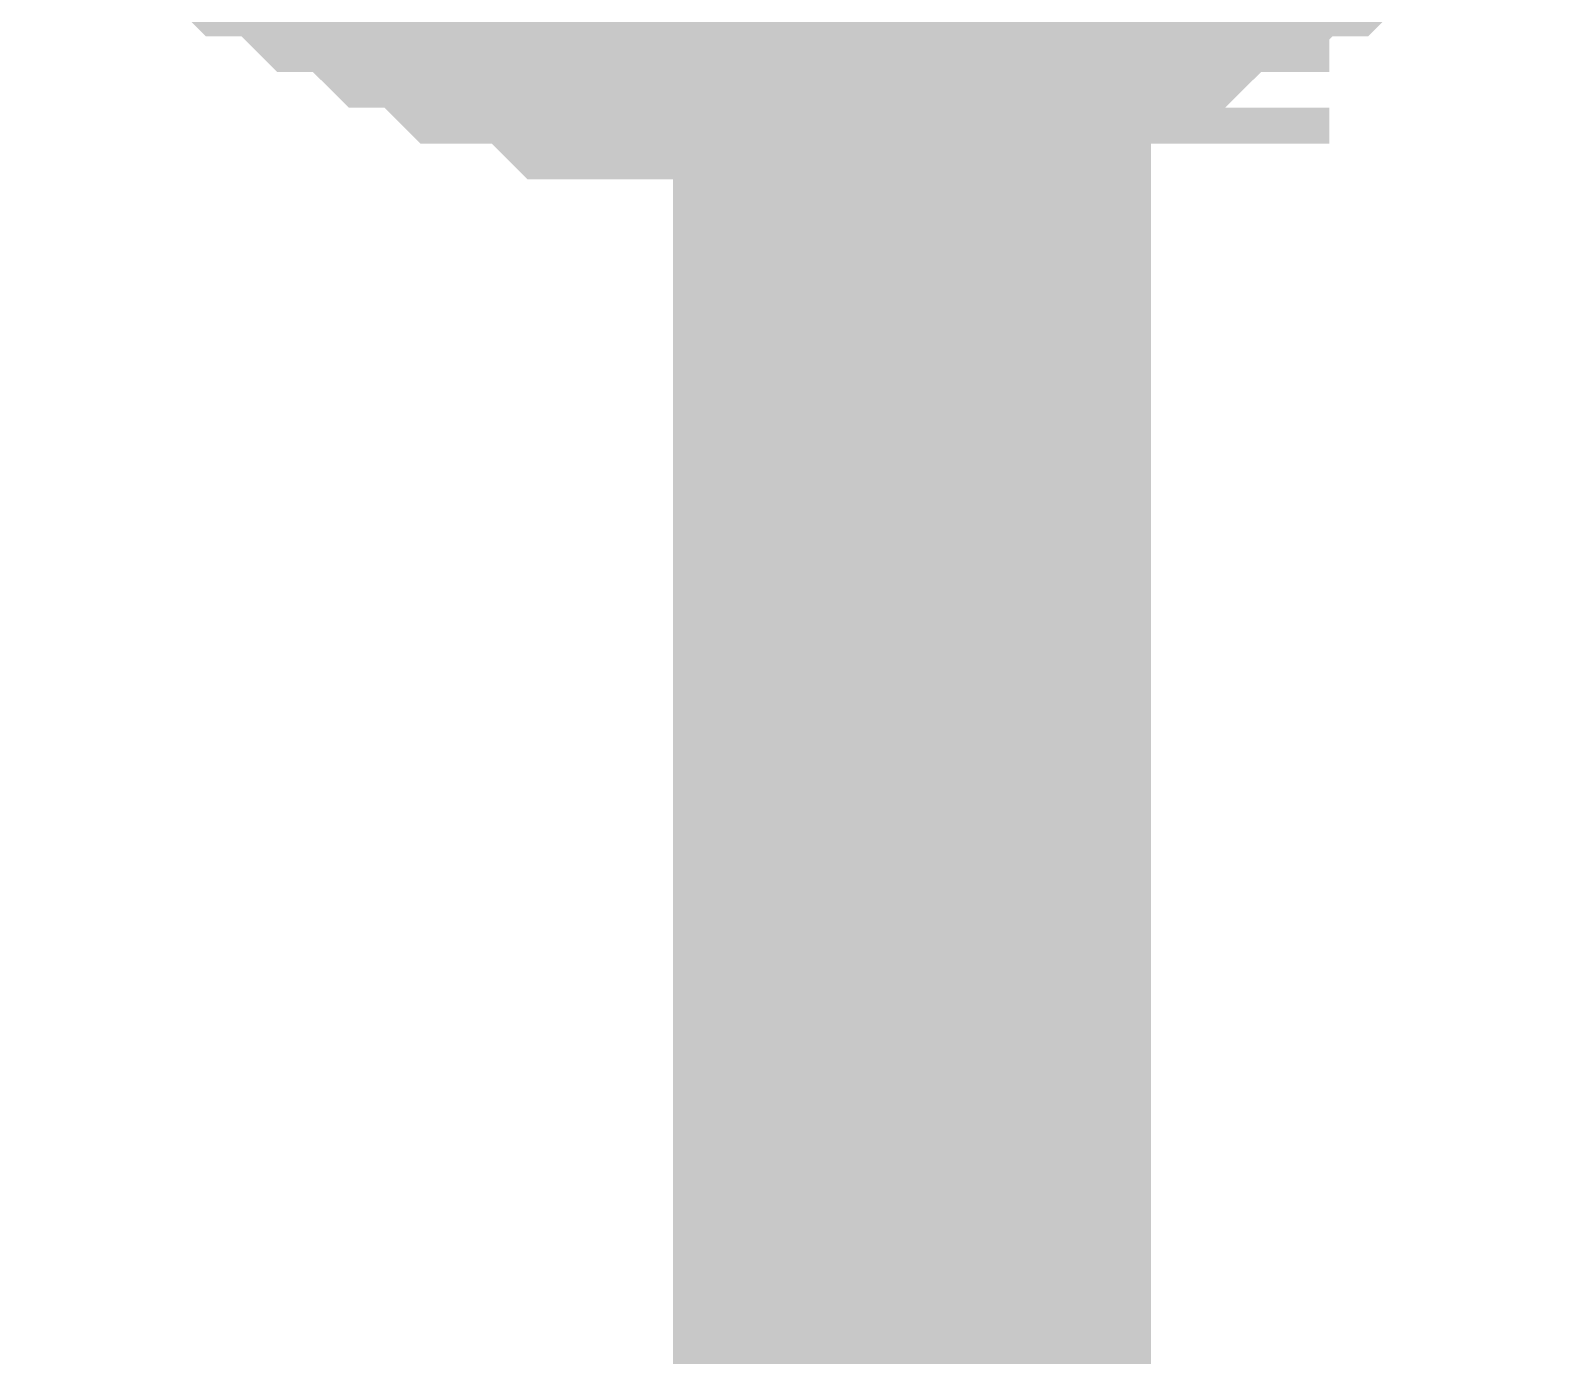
# Model space of a CAD drawing. Header units: millimetres. Extents: x 0 to 800, y 0 to 567.
# Drawn here: x 381.286 to 382.236, y 123.515 to 124.346 of the extents above; entities that cross this region are included whole.
import ezdxf

# ---------------------------------------------------------------- set-up
doc = ezdxf.new("R2010")
doc.units = ezdxf.units.MM
doc.layers.add('Sheet', color=255, linetype='Continuous')

msp = doc.modelspace()

# ---------------------------------------------------------------- linework, layer by layer
at = {"layer": 'Sheet', "const_width": 0.29972}
for points in [[(381.83944, 122.29726), (381.83944, 124.89552), (381.77224, 124.89552)], [(381.77224, 124.40275), (381.74984, 124.40275), (381.72744, 124.40275), (381.68264, 124.40275), (381.66024, 124.40275), (381.63784, 124.42515), (381.61545, 124.42515), (381.59305, 124.42515), (381.57065, 124.44755), (381.54825, 124.44755), (381.52585, 124.46994), (381.50345, 124.46994), (381.48105, 124.49234), (381.45865, 124.49234), (381.43625, 124.51474)], [(381.77224, 124.40275), (381.74984, 124.40275), (381.72744, 124.40275), (381.68264, 124.40275), (381.66024, 124.40275), (381.63784, 124.42515), (381.61545, 124.42515), (381.59305, 124.42515), (381.57065, 124.44755), (381.54825, 124.44755), (381.52585, 124.46994), (381.50345, 124.46994), (381.48105, 124.49234), (381.45865, 124.49234), (381.43625, 124.51474)], [(381.77224, 124.40275), (381.74984, 124.40275), (381.72744, 124.40275), (381.68264, 124.40275), (381.66024, 124.40275), (381.63784, 124.42515), (381.61545, 124.42515), (381.59305, 124.42515), (381.57065, 124.44755), (381.54825, 124.44755), (381.52585, 124.46994), (381.50345, 124.46994), (381.48105, 124.49234), (381.45865, 124.49234), (381.43625, 124.51474)], [(381.77224, 124.40275), (381.74984, 124.40275), (381.72744, 124.40275), (381.68264, 124.40275), (381.66024, 124.40275), (381.63784, 124.42515), (381.61545, 124.42515), (381.59305, 124.42515), (381.57065, 124.44755), (381.54825, 124.44755), (381.52585, 124.46994), (381.50345, 124.46994), (381.48105, 124.49234), (381.45865, 124.49234), (381.43625, 124.51474)], [(381.77224, 124.40275), (381.74984, 124.40275), (381.72744, 124.40275), (381.68264, 124.40275), (381.66024, 124.40275), (381.63784, 124.42515), (381.61545, 124.42515), (381.59305, 124.42515), (381.57065, 124.44755), (381.54825, 124.44755), (381.52585, 124.46994), (381.50345, 124.46994), (381.48105, 124.49234), (381.45865, 124.49234), (381.43625, 124.51474)], [(381.77224, 124.40275), (381.74984, 124.40275), (381.72744, 124.40275), (381.68264, 124.40275), (381.66024, 124.40275), (381.63784, 124.42515), (381.61545, 124.42515), (381.59305, 124.42515), (381.57065, 124.44755), (381.54825, 124.44755), (381.52585, 124.46994), (381.50345, 124.46994), (381.48105, 124.49234), (381.45865, 124.49234), (381.43625, 124.51474)], [(381.77224, 124.44755), (381.74984, 124.44755), (381.72744, 124.44755), (381.68264, 124.44755), (381.66024, 124.44755), (381.63784, 124.46994), (381.61545, 124.46994), (381.59305, 124.46994), (381.57065, 124.49234), (381.54825, 124.49234), (381.52585, 124.51474)], [(381.77224, 124.44755), (381.74984, 124.44755), (381.72744, 124.44755), (381.68264, 124.44755), (381.66024, 124.44755), (381.63784, 124.46994), (381.61545, 124.46994), (381.59305, 124.46994), (381.57065, 124.49234), (381.54825, 124.49234), (381.52585, 124.51474)], [(381.77224, 124.44755), (381.74984, 124.44755), (381.72744, 124.44755), (381.68264, 124.44755), (381.66024, 124.44755), (381.63784, 124.46994), (381.61545, 124.46994), (381.59305, 124.46994), (381.57065, 124.49234), (381.54825, 124.49234), (381.52585, 124.51474)], [(381.77224, 124.44755), (381.74984, 124.44755), (381.72744, 124.44755), (381.68264, 124.44755), (381.66024, 124.44755), (381.63784, 124.46994), (381.61545, 124.46994), (381.59305, 124.46994), (381.57065, 124.49234), (381.54825, 124.49234), (381.52585, 124.51474)], [(382.08583, 124.51474), (382.06343, 124.49234), (382.04103, 124.49234), (382.01863, 124.46994), (381.99623, 124.46994), (381.97383, 124.44755), (381.95143, 124.44755), (381.95143, 124.42515), (381.90663, 124.42515), (381.88424, 124.42515), (381.86184, 124.40275), (381.83944, 124.40275), (381.81704, 124.40275), (381.79464, 124.40275), (381.77224, 124.40275)], [(382.08583, 124.51474), (382.06343, 124.49234), (382.04103, 124.49234), (382.01863, 124.46994), (381.99623, 124.46994), (381.97383, 124.44755), (381.95143, 124.44755), (381.95143, 124.42515), (381.90663, 124.42515), (381.88424, 124.42515), (381.86184, 124.40275), (381.83944, 124.40275), (381.81704, 124.40275), (381.79464, 124.40275), (381.77224, 124.40275)], [(381.99623, 124.51474), (381.97383, 124.49234), (381.95143, 124.49234), (381.95143, 124.46994), (381.90663, 124.46994), (381.88424, 124.46994), (381.86184, 124.44755), (381.83944, 124.44755), (381.81704, 124.44755), (381.79464, 124.44755), (381.77224, 124.44755)], [(381.99623, 124.51474), (381.97383, 124.49234), (381.95143, 124.49234), (381.95143, 124.46994), (381.90663, 124.46994), (381.88424, 124.46994), (381.86184, 124.44755), (381.83944, 124.44755), (381.81704, 124.44755), (381.79464, 124.44755), (381.77224, 124.44755)], [(382.08583, 124.51474), (382.06343, 124.49234), (382.04103, 124.49234), (382.01863, 124.46994), (381.99623, 124.46994), (381.97383, 124.44755), (381.95143, 124.44755), (381.95143, 124.42515), (381.90663, 124.42515), (381.88424, 124.42515), (381.86184, 124.40275), (381.83944, 124.40275), (381.81704, 124.40275), (381.79464, 124.40275), (381.77224, 124.40275)], [(382.08583, 124.51474), (382.06343, 124.49234), (382.04103, 124.49234), (382.01863, 124.46994), (381.99623, 124.46994), (381.97383, 124.44755), (381.95143, 124.44755), (381.95143, 124.42515), (381.90663, 124.42515), (381.88424, 124.42515), (381.86184, 124.40275), (381.83944, 124.40275), (381.81704, 124.40275), (381.79464, 124.40275), (381.77224, 124.40275)], [(382.08583, 124.51474), (382.06343, 124.49234), (382.04103, 124.49234), (382.01863, 124.46994), (381.99623, 124.46994), (381.97383, 124.44755), (381.95143, 124.44755), (381.95143, 124.42515), (381.90663, 124.42515), (381.88424, 124.42515), (381.86184, 124.40275), (381.83944, 124.40275), (381.81704, 124.40275), (381.79464, 124.40275), (381.77224, 124.40275)], [(381.99623, 124.51474), (381.97383, 124.49234), (381.95143, 124.49234), (381.95143, 124.46994), (381.90663, 124.46994), (381.88424, 124.46994), (381.86184, 124.44755), (381.83944, 124.44755), (381.81704, 124.44755), (381.79464, 124.44755), (381.77224, 124.44755)], [(381.99623, 124.51474), (381.97383, 124.49234), (381.95143, 124.49234), (381.95143, 124.46994), (381.90663, 124.46994), (381.88424, 124.46994), (381.86184, 124.44755), (381.83944, 124.44755), (381.81704, 124.44755), (381.79464, 124.44755), (381.77224, 124.44755)], [(382.08583, 124.51474), (382.06343, 124.49234), (382.04103, 124.49234), (382.01863, 124.46994), (381.99623, 124.46994), (381.97383, 124.44755), (381.95143, 124.44755), (381.95143, 124.42515), (381.90663, 124.42515), (381.88424, 124.42515), (381.86184, 124.40275), (381.83944, 124.40275), (381.81704, 124.40275), (381.79464, 124.40275), (381.77224, 124.40275)]]:
    msp.add_lwpolyline(points, dxfattribs=at)

doc.saveas('drawing.dxf')
